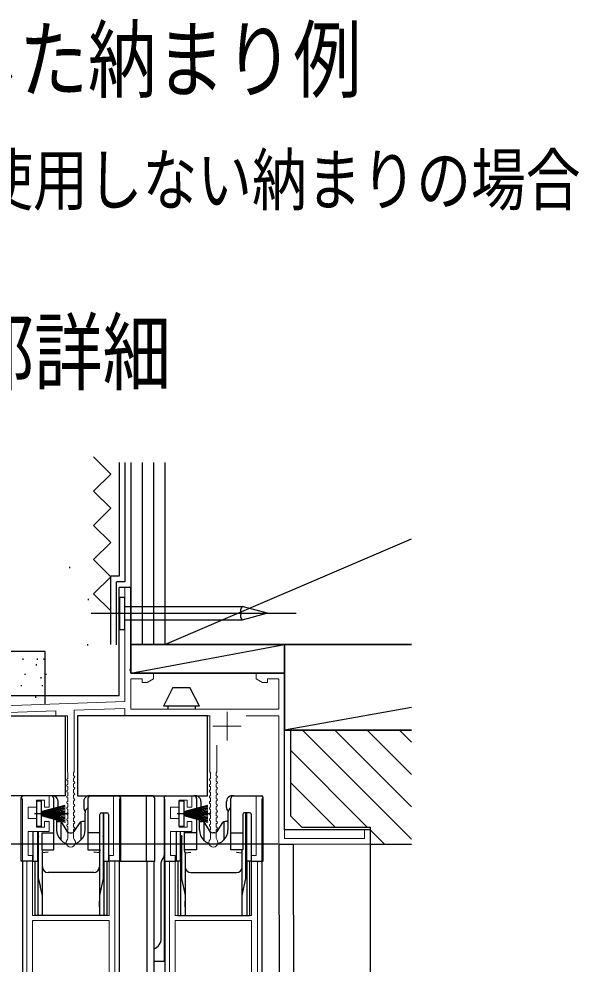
# Model space of a CAD drawing. Units: millimetres, scale not verified. Extents: x -495 to 495, y -800 to 801.
# Drawn here: x 143 to 241.2, y 383.9 to 549.7 of the extents above; entities that cross this region are included whole.
import ezdxf
from ezdxf.enums import TextEntityAlignment as Align

# ---------------------------------------------------------------- set-up
doc = ezdxf.new("R2010")
doc.units = ezdxf.units.MM
doc.header["$LTSCALE"] = 4
for name, color, linetype in [('0-1_USER1', 3, 'Continuous'), ('0-4_YKK_12', 2, 'Continuous'), ('0-5_YKK_13', 4, 'Continuous'), ('0-7_YKK_D', 6, 'Continuous'), ('0-9_YSS_K', 3, 'Continuous')]:
    doc.layers.add(name, color=color, linetype=linetype)
doc.layers.add('0-2_YKK_11', color=7, linetype='Continuous', lineweight=18)
doc.styles.add('ＭＳ ゴシック', font='')
doc.styles.get('ＭＳ ゴシック').set_extended_font_data('MS Gothic')

msp = doc.modelspace()

# ---------------------------------------------------------------- linework, layer by layer
at = {"layer": '0-2_YKK_11'}
for p, q in [((179.5, 428.185), (179.5, 423.185)), ((177, 425.685), (182, 425.685)), ((152.6, 416.585), (152.6, 415.985)), ((177.6, 416.585), (177.6, 415.985)), ((151.6, 415.485), (151.6, 416.085)), ((151.6, 414.485), (151.6, 415.085)), ((152.6, 415.585), (152.6, 414.985)), ((152.6, 414.585), (152.6, 413.985)), ((176.6, 415.485), (176.6, 416.085)), ((176.6, 414.485), (176.6, 415.085)), ((177.6, 415.585), (177.6, 414.985)), ((177.6, 414.585), (177.6, 413.985)), ((151.6, 413.485), (151.6, 414.085)), ((151.6, 412.485), (151.6, 413.085)), ((152.6, 413.585), (152.6, 412.985)), ((176.6, 413.485), (176.6, 414.085)), ((176.6, 412.485), (176.6, 413.085)), ((177.6, 413.585), (177.6, 412.985)), ((151.6, 411.485), (151.6, 412.085)), ((152.6, 412.585), (152.6, 411.985)), ((152.6, 411.585), (152.6, 410.985)), ((176.6, 411.485), (176.6, 412.085)), ((177.6, 412.585), (177.6, 411.985)), ((177.6, 411.585), (177.6, 410.985)), ((151.6, 410.485), (151.6, 411.085)), ((151.6, 409.485), (151.6, 410.085)), ((152.6, 410.585), (152.6, 409.985)), ((152.6, 409.585), (152.6, 408.985)), ((176.6, 410.485), (176.6, 411.085)), ((176.6, 409.485), (176.6, 410.085)), ((177.6, 410.585), (177.6, 409.985)), ((177.6, 409.585), (177.6, 408.985)), ((151.6, 408.485), (151.6, 409.085)), ((151.6, 407.485), (151.6, 408.085)), ((152.6, 408.585), (152.6, 407.985)), ((176.6, 408.485), (176.6, 409.085)), ((176.6, 407.485), (176.6, 408.085)), ((177.6, 408.585), (177.6, 407.985)), ((144.411, 401.989), (144.411, 368.229)), ((169.411, 401.989), (169.411, 368.229))]:
    msp.add_line(p, q, dxfattribs=at)
for points in [[(110.565, 428.202), (161.6, 429.985), (161.6, 449.985), (162.6, 449.985), (162.6, 435.803), (162.45, 435.544), (162.601, 434.985), (166.601, 434.985), (166.601, 433.984), (165.476, 433.334), (164.601, 433.334), (164.601, 433.985), (162.6, 433.985), (162.6, 428.685), (188.6, 428.685), (188.6, 433.985), (186.601, 433.985), (186.601, 433.334), (185.726, 433.334), (184.601, 433.984), (184.601, 434.985), (189.6, 434.985), (189.6, 405.985), (203.6, 405.985), (203.6, 407.485), (204.6, 407.485), (204.6, 404.985), (188.6, 404.985), (188.6, 427.485), (182.857, 427.485)], [(151.6, 416.485), (151.6, 417.511), (151.5, 417.686), (151.5, 427.485), (149.5, 427.485), (149.5, 428.361), (127.7, 427.6), (127.7, 417.685), (127.6, 417.511), (127.6, 416.985)], [(176.6, 416.485), (176.6, 417.511), (176.5, 417.685), (176.5, 427.485), (161.6, 427.485), (161.6, 428.784), (152.7, 428.473), (152.7, 417.685), (152.6, 417.511), (152.6, 416.985)], [(177.7, 422.327), (177.7, 417.685), (177.6, 417.511), (177.6, 416.985)], [(159.811, 368.229), (159.811, 401.989), (160.611, 401.989), (160.611, 412.843), (160.711, 413.016), (160.811, 413.189), (160.511, 413.489), (159.611, 413.489), (159.611, 402.989), (158.811, 402.989), (158.811, 392.489), (145.411, 392.489), (145.411, 402.989), (144.611, 402.989), (144.611, 407.189), (148.311, 407.189), (148.311, 408.989), (147.511, 408.989), (147.511, 407.989), (146.111, 407.989), (146.111, 409.489), (144.611, 409.489), (144.611, 411.489), (146.111, 411.489), (146.111, 412.689), (147.511, 412.689), (147.511, 411.489), (148.311, 411.489), (148.311, 413.489), (143.711, 413.489), (143.411, 413.189), (143.511, 413.016), (143.611, 412.843), (143.611, 401.989), (144.411, 401.989)], [(184.811, 368.229), (184.811, 401.989), (185.611, 401.989), (185.611, 412.843), (185.711, 413.016), (185.811, 413.189), (185.511, 413.489), (184.611, 413.489), (184.611, 402.989), (183.811, 402.989), (183.811, 392.489), (170.411, 392.489), (170.411, 402.989), (169.611, 402.989), (169.611, 407.189), (173.311, 407.189), (173.311, 408.989), (172.511, 408.989), (172.511, 407.989), (171.111, 407.989), (171.111, 409.489), (169.611, 409.489), (169.611, 411.489), (171.111, 411.489), (171.111, 412.689), (172.511, 412.689), (172.511, 411.489), (173.311, 411.489), (173.311, 413.489), (168.711, 413.489), (168.411, 413.189), (168.511, 413.016), (168.611, 412.843), (168.611, 401.989), (169.411, 401.989)], [(151.518, 405.834), (151.6, 406.039), (151.6, 407.085)], [(152.6, 407.585), (152.6, 406.039), (152.681, 405.834)], [(176.518, 405.834), (176.6, 406.039), (176.6, 407.085)], [(177.6, 407.585), (177.6, 406.039), (177.681, 405.834)], [(158.811, 368.229), (158.811, 391.589), (145.411, 391.589), (145.411, 368.229)], [(183.811, 368.229), (183.811, 391.589), (170.411, 391.589), (170.411, 368.229)]]:
    msp.add_lwpolyline(points, dxfattribs=at)
for centre, radius, start, end in [((151.6, 416.285), 0.2, 89.99999, 270.00001), ((152.6, 416.785), 0.2, 269.99999, 90.00001), ((176.6, 416.285), 0.2, 89.99999, 270.00001), ((177.6, 416.785), 0.2, 269.99999, 90.00001), ((151.6, 415.285), 0.2, 89.99999, 270.00001), ((152.6, 415.785), 0.2, 269.99999, 90.00001), ((152.6, 414.785), 0.2, 269.99999, 90.00001), ((176.6, 415.285), 0.2, 89.99999, 270.00001), ((177.6, 415.785), 0.2, 269.99999, 90.00001), ((177.6, 414.785), 0.2, 269.99999, 90.00001), ((151.6, 414.285), 0.2, 89.99999, 270.00001), ((151.6, 413.285), 0.2, 89.99999, 270.00001), ((152.6, 413.785), 0.2, 269.99999, 90.00001), ((152.6, 412.785), 0.2, 269.99999, 90.00001), ((176.6, 414.285), 0.2, 89.99999, 270.00001), ((176.6, 413.285), 0.2, 89.99999, 270.00001), ((177.6, 413.785), 0.2, 269.99999, 90.00001), ((177.6, 412.785), 0.2, 269.99999, 90.00001), ((151.6, 412.285), 0.2, 89.99999, 270.00001), ((151.6, 411.285), 0.2, 89.99999, 270.00001), ((152.6, 411.785), 0.2, 269.99999, 90.00001), ((176.6, 412.285), 0.2, 89.99999, 270.00001), ((176.6, 411.285), 0.2, 89.99999, 270.00001), ((177.6, 411.785), 0.2, 269.99999, 90.00001), ((151.6, 410.285), 0.2, 89.99999, 270.00001), ((152.6, 410.785), 0.2, 269.99999, 90.00001), ((152.6, 409.785), 0.2, 269.99999, 90.00001), ((176.6, 410.285), 0.2, 89.99999, 270.00001), ((177.6, 410.785), 0.2, 269.99999, 90.00001), ((177.6, 409.785), 0.2, 269.99999, 90.00001), ((151.6, 409.285), 0.2, 89.99999, 270.00001), ((151.6, 408.285), 0.2, 89.99999, 270.00001), ((152.6, 408.785), 0.2, 269.99999, 90.00001), ((152.6, 407.785), 0.2, 269.99999, 90.00001), ((176.6, 409.285), 0.2, 89.99999, 270.00001), ((176.6, 408.285), 0.2, 89.99999, 270.00001), ((177.6, 408.785), 0.2, 269.99999, 90.00001), ((177.6, 407.785), 0.2, 269.99999, 90.00001), ((151.6, 407.285), 0.2, 89.99999, 270.00001), ((176.6, 407.285), 0.2, 89.99999, 270.00001), ((152.1, 405.285), 0.8, 136.66077, 43.34426), ((177.1, 405.285), 0.8, 136.65825, 43.34175)]:
    msp.add_arc(centre, radius, start, end, dxfattribs=at)
at = {"layer": '0-4_YKK_12'}
for p, q in [((160.6, 430.985), (160.6, 449.985)), ((162.6, 449.985), (160.6, 449.985)), ((162.6, 434.985), (162.6, 449.985)), ((189.6, 434.985), (162.6, 434.985)), ((189.6, 407.484), (189.6, 434.985)), ((160.6, 430.985), (109.6, 430.985)), ((204.6, 407.484), (189.6, 407.484)), ((204.6, 407.484), (204.604, 322.226)), ((188.6, 404.984), (191.1, 404.984)), ((188.6, 404.984), (188.688, 322.226)), ((191.1, 404.984), (191.188, 322.226)), ((143.608, 401.989), (143.612, 322.226)), ((160.608, 401.989), (160.612, 322.226)), ((165.458, 401.989), (165.462, 322.226)), ((166.658, 401.989), (166.748, 322.226)), ((168.608, 401.989), (168.612, 322.226)), ((185.608, 401.989), (185.618, 322.226))]:
    msp.add_line(p, q, dxfattribs=at)
at = {"layer": '0-5_YKK_13'}
for p, q in [((160.66, 448.305), (160.66, 442.665)), ((160.66, 448.305), (161.6, 448.305)), ((161.6, 442.665), (161.6, 448.305)), ((161.6, 446.685), (182.121, 446.685)), ((186.6, 445.485), (182.121, 446.685)), ((155.66, 445.485), (191.6, 445.485)), ((181.963, 445.485), (186.6, 445.485)), ((186.6, 445.485), (182.121, 444.285)), ((182.121, 444.285), (161.6, 444.285)), ((160.66, 442.665), (161.6, 442.665)), ((169.999, 432.485), (168.349, 429.185)), ((169.999, 432.485), (172.999, 432.485)), ((174.649, 429.185), (172.999, 432.485)), ((174.649, 429.185), (168.349, 429.185)), ((169.099, 429.185), (169.099, 428.685)), ((173.899, 429.185), (173.899, 428.689)), ((148.111, 413.489), (143.711, 413.489)), ((148.861, 413.489), (148.111, 413.489)), ((149.111, 406.989), (149.111, 412.989)), ((155.111, 412.989), (155.111, 406.989)), ((156.111, 413.489), (155.361, 413.489)), ((160.511, 413.489), (156.111, 413.489)), ((163.348, 413.489), (160.511, 413.489)), ((160.911, 413.489), (160.611, 413.489)), ((160.911, 413.489), (162.111, 413.489)), ((165.611, 413.489), (163.348, 413.489)), ((165.311, 413.189), (165.311, 401.989)), ((165.611, 413.489), (165.638, 413.489)), ((166.184, 413.489), (165.638, 413.489)), ((166.311, 413.489), (166.184, 413.489)), ((166.811, 401.989), (166.811, 412.989)), ((168.761, 413.489), (173.161, 413.489)), ((173.161, 413.489), (173.911, 413.489)), ((174.161, 412.989), (174.161, 406.989)), ((180.161, 406.989), (180.161, 412.989)), ((180.411, 413.489), (181.161, 413.489)), ((181.161, 413.489), (185.561, 413.489)), ((146.915, 410.695), (151.115, 411.845)), ((146.915, 410.645), (151.115, 411.635)), ((146.915, 410.595), (151.115, 411.425)), ((146.915, 410.545), (151.115, 411.215)), ((149.861, 411.426), (149.861, 412.489)), ((154.361, 412.489), (154.361, 411.426)), ((171.916, 410.695), (176.116, 411.845)), ((171.916, 410.645), (176.116, 411.635)), ((171.916, 410.595), (176.116, 411.425)), ((171.916, 410.545), (176.116, 411.215)), ((174.911, 412.489), (174.911, 411.426)), ((179.411, 411.426), (179.411, 412.489)), ((145.73, 410.345), (151.677, 410.345)), ((146.915, 410.495), (151.115, 411.005)), ((146.915, 410.445), (151.115, 410.795)), ((146.915, 410.395), (151.115, 410.585)), ((151.115, 410.345), (146.915, 410.345)), ((146.915, 410.295), (151.115, 410.105)), ((146.915, 410.245), (151.115, 409.895)), ((146.915, 410.195), (151.115, 409.685)), ((146.915, 410.145), (151.115, 409.475)), ((146.915, 410.095), (151.115, 409.265)), ((146.915, 410.045), (151.115, 409.055)), ((146.915, 409.995), (151.115, 408.845)), ((149.611, 410.489), (149.611, 407.489)), ((154.611, 407.489), (154.611, 410.489)), ((157.211, 406.989), (157.211, 410.189)), ((157.511, 410.489), (158.411, 410.489)), ((157.911, 401.989), (157.911, 410.472)), ((158.711, 410.189), (158.711, 401.989)), ((170.73, 410.345), (176.677, 410.345)), ((171.916, 410.495), (176.116, 411.005)), ((171.916, 410.445), (176.116, 410.795)), ((171.916, 410.395), (176.116, 410.585)), ((176.116, 410.345), (171.916, 410.345)), ((171.916, 410.295), (176.116, 410.105)), ((171.916, 410.245), (176.116, 409.895)), ((171.916, 410.195), (176.116, 409.685)), ((171.916, 410.145), (176.116, 409.475)), ((171.916, 410.095), (176.116, 409.265)), ((171.916, 410.045), (176.116, 409.055)), ((171.916, 409.995), (176.116, 408.845)), ((174.661, 407.489), (174.661, 410.489)), ((179.661, 410.489), (179.661, 407.489)), ((182.261, 410.189), (182.261, 406.989)), ((183.461, 410.489), (182.561, 410.489)), ((182.811, 406.489), (182.811, 410.489)), ((182.961, 401.989), (182.961, 410.489)), ((183.761, 401.989), (183.761, 410.189)), ((149.661, 408.989), (150.09, 408.989)), ((150.361, 408.909), (150.361, 405.704)), ((151.512, 407.217), (150.509, 408.762)), ((152.71, 407.217), (153.713, 408.762)), ((153.861, 408.909), (153.861, 405.704)), ((154.561, 408.989), (154.133, 408.989)), ((174.711, 408.989), (175.14, 408.989)), ((175.411, 408.909), (175.411, 405.704)), ((176.562, 407.217), (175.559, 408.762)), ((177.76, 407.217), (178.763, 408.762)), ((178.911, 408.909), (178.911, 405.704)), ((179.611, 408.989), (179.183, 408.989)), ((182.811, 408.489), (182.961, 408.639)), ((145.511, 401.989), (145.511, 407.189)), ((146.311, 401.989), (146.311, 407.189)), ((146.461, 406.489), (146.461, 407.189)), ((146.511, 406.495), (146.461, 406.489)), ((146.511, 406.258), (146.461, 406.489)), ((146.511, 406.258), (146.461, 406.489)), ((147.011, 406.989), (149.111, 406.989)), ((147.011, 406.989), (147.011, 404.407)), ((149.111, 404.407), (149.111, 406.989)), ((151.931, 406.989), (152.291, 406.989)), ((155.111, 406.989), (155.111, 404.407)), ((157.211, 406.989), (155.111, 406.989)), ((157.211, 404.407), (157.211, 406.989)), ((157.761, 406.489), (157.711, 406.258)), ((157.761, 406.489), (157.761, 398.989)), ((170.561, 407.189), (170.561, 401.989)), ((171.361, 401.989), (171.361, 407.189)), ((171.511, 406.489), (171.561, 406.495)), ((171.511, 406.489), (171.561, 406.258)), ((172.061, 406.989), (172.061, 407.189)), ((174.161, 406.989), (172.061, 406.989)), ((172.061, 404.407), (172.061, 406.989)), ((174.161, 406.989), (174.161, 404.407)), ((177.341, 406.989), (176.981, 406.989)), ((182.261, 406.989), (182.261, 404.407)), ((182.761, 406.495), (182.811, 406.489)), ((182.811, 398.989), (182.811, 406.489)), ((147.011, 404.407), (147.011, 403.989)), ((147.111, 392.489), (147.111, 403.989)), ((148.111, 403.596), (147.111, 403.489)), ((147.111, 400.989), (147.111, 403.489)), ((155.111, 404.407), (155.111, 403.989)), ((157.111, 403.489), (156.111, 403.596)), ((157.111, 403.489), (157.219, 403.989)), ((157.219, 403.989), (157.111, 403.489)), ((157.111, 403.489), (157.111, 400.989)), ((172.161, 403.489), (172.053, 403.989)), ((172.161, 403.489), (173.161, 403.596)), ((172.161, 403.489), (172.161, 400.989)), ((174.161, 404.407), (174.161, 403.989)), ((181.161, 403.596), (182.161, 403.489)), ((182.161, 392.489), (182.161, 403.989)), ((182.161, 400.989), (182.161, 403.489)), ((182.261, 404.407), (182.261, 403.989)), ((145.811, 401.989), (146.311, 401.989)), ((146.311, 401.989), (146.311, 392.489)), ((157.911, 401.989), (157.911, 392.489)), ((157.911, 401.989), (158.411, 401.989)), ((158.411, 401.989), (158.711, 401.989)), ((160.811, 401.989), (161.311, 401.989)), ((161.311, 401.989), (166.811, 401.989)), ((167.961, 388.489), (167.961, 401.721)), ((168.095, 402.221), (168.105, 402.239)), ((168.461, 401.989), (168.461, 401.971)), ((168.461, 401.971), (168.461, 401.721)), ((168.461, 401.721), (168.461, 388.489)), ((170.861, 401.989), (170.561, 401.989)), ((170.861, 401.989), (170.861, 392.489)), ((171.361, 401.989), (170.861, 401.989)), ((171.361, 401.989), (171.361, 392.489)), ((182.961, 401.989), (182.961, 392.489)), ((183.461, 401.989), (182.961, 401.989)), ((183.461, 401.989), (183.461, 392.489)), ((183.761, 401.989), (183.461, 401.989)), ((147.111, 399.959), (147.111, 400.989)), ((147.111, 392.489), (147.111, 399.959)), ((156.111, 399.989), (148.111, 399.989)), ((148.832, 399.989), (148.711, 399.989)), ((155.511, 399.989), (155.39, 399.989)), ((157.111, 400.989), (157.111, 399.959)), ((157.111, 399.959), (157.111, 392.489)), ((172.161, 400.989), (172.161, 399.959)), ((172.161, 399.959), (172.161, 392.489)), ((173.161, 399.989), (181.161, 399.989)), ((173.761, 399.989), (173.882, 399.989)), ((180.44, 399.989), (180.561, 399.989)), ((182.161, 399.959), (182.161, 400.989)), ((182.161, 392.489), (182.161, 399.959)), ((157.761, 398.989), (157.461, 397.605)), ((182.511, 397.605), (182.811, 398.989)), ((146.811, 397.374), (146.761, 397.605)), ((147.111, 395.989), (146.811, 397.374)), ((157.411, 397.374), (157.111, 395.989)), ((157.461, 397.605), (157.411, 397.374)), ((171.861, 397.374), (172.161, 395.989)), ((182.161, 395.989), (182.461, 397.374)), ((182.461, 397.374), (182.511, 397.605)), ((147.111, 393.989), (147.111, 394.989)), ((157.111, 393.989), (157.111, 394.989)), ((172.161, 393.989), (172.161, 394.989)), ((182.161, 393.989), (182.161, 394.989)), ((157.111, 393.989), (157.111, 392.489)), ((172.161, 393.989), (172.161, 392.489)), ((146.111, 392.489), (145.811, 392.489)), ((158.111, 392.489), (146.111, 392.489)), ((170.861, 392.489), (171.161, 392.489)), ((171.161, 392.489), (183.161, 392.489)), ((183.161, 392.489), (183.461, 392.489)), ((168.461, 388.489), (168.461, 384.489)), ((166.658, 384.489), (168.461, 384.489))]:
    msp.add_line(p, q, dxfattribs=at)
for points in [[(151.099, 413.485), (128.299, 413.485), (128.299, 427.485), (151.099, 427.485)], [(153.299, 413.485), (176.099, 413.485), (176.099, 427.485), (153.299, 427.485)], [(146.115, 412.595), (146.915, 412.595), (146.915, 408.095), (146.115, 408.095)], [(171.116, 412.595), (171.916, 412.595), (171.916, 408.095), (171.116, 408.095)]]:
    msp.add_lwpolyline(points, close=True, dxfattribs=at)
for points in [[(145.511, 401.989), (143.411, 401.989), (143.411, 413.189)], [(160.811, 413.189), (160.811, 401.989), (158.711, 401.989)], [(163.111, 413.489), (162.611, 413.489), (162.111, 413.489)], [(168.461, 413.189), (168.461, 401.989), (170.561, 401.989)], [(183.761, 401.989), (185.861, 401.989), (185.861, 413.189)], [(157.761, 410.489), (157.761, 406.489), (157.711, 406.495)], [(146.761, 397.605), (146.461, 398.989), (146.461, 406.489)], [(171.511, 406.489), (171.511, 398.989), (171.811, 397.605), (171.861, 397.374)], [(180.161, 404.407), (180.161, 406.989), (182.261, 406.989)], [(147.011, 403.989), (149.111, 403.989), (149.111, 404.407)], [(155.111, 403.989), (157.211, 403.989), (157.211, 404.407)], [(174.161, 403.989), (172.061, 403.989), (172.061, 404.407)], [(182.261, 403.989), (180.161, 403.989), (180.161, 404.407)], [(145.511, 401.989), (145.811, 401.989), (145.811, 392.489)], [(158.411, 401.989), (158.411, 392.489), (158.111, 392.489)], [(167.961, 401.721), (167.979, 401.91), (168.095, 402.221)], [(168.105, 402.239), (168.352, 402.666), (168.394, 402.739)]]:
    msp.add_lwpolyline(points, dxfattribs=at)
for centre, radius, start, end in [((183.07, 445.949), 1.2, 142.21414, 202.78586), ((183.07, 445.02), 1.2, 157.21414, 217.78586), ((143.711, 413.189), 0.3, 90, 180), ((148.611, 412.989), 0.5, 0, 90), ((148.861, 412.489), 1, 30, 90), ((148.861, 412.489), 1, 0, 30), ((155.361, 412.489), 1, 150, 180), ((155.361, 412.489), 1, 90, 150), ((155.611, 412.989), 0.5, 90, 180), ((160.511, 413.189), 0.3, 0, 90), ((165.611, 413.189), 0.3, 90, 180), ((166.311, 412.989), 0.5, 0, 90), ((168.761, 413.189), 0.3, 90, 180), ((173.661, 412.989), 0.5, 0, 90), ((173.911, 412.489), 1, 30, 90), ((173.911, 412.489), 1, 0, 30), ((180.411, 412.489), 1, 150, 180), ((180.411, 412.489), 1, 89.99999, 150.00001), ((180.661, 412.989), 0.5, 90, 180), ((185.561, 413.189), 0.3, 0, 90), ((148.611, 410.489), 1, 0, 60), ((148.861, 411.426), 1, 316.05989, 0), ((155.361, 411.426), 1, 180, 223.94011), ((155.611, 410.489), 1, 120, 180), ((173.661, 410.489), 1, 0, 60), ((173.911, 411.426), 1, 316.05989, 0), ((180.411, 411.426), 1, 180, 223.94011), ((180.661, 410.489), 1, 120, 180), ((157.511, 410.189), 0.3, 90, 180), ((157.161, 409.989), 0.75, 0, 36.8699), ((157.161, 409.989), 0.75, 323.1301, 0), ((158.411, 410.189), 0.3, 0, 90), ((182.561, 410.189), 0.3, 90, 180), ((182.211, 409.989), 0.75, 0, 36.8699), ((182.211, 409.989), 0.75, 323.1301, 0), ((183.461, 410.189), 0.3, 0, 90), ((150.09, 408.489), 0.5, 33, 90), ((154.133, 408.489), 0.5, 90, 147), ((175.14, 408.489), 0.5, 33, 90), ((179.183, 408.489), 0.5, 90, 147), ((152.111, 407.489), 2.5, 180, 0), ((151.931, 407.489), 0.5, 213, 270), ((152.291, 407.489), 0.5, 270, 327), ((177.161, 407.489), 2.5, 180, 0), ((176.981, 407.489), 0.5, 213, 270), ((177.341, 407.489), 0.5, 270, 327), ((167.961, 402.989), 0.5, 329.99629, 0), ((148.111, 400.989), 1, 180, 270), ((156.111, 400.989), 1, 270, 0), ((173.161, 400.989), 1, 180, 270), ((181.161, 400.989), 1, 270, 0), ((165.961, 388.489), 2, 290.40323, 0)]:
    msp.add_arc(centre, radius, start, end, dxfattribs=at)
at = {"layer": '0-7_YKK_D'}
msp.add_line((188.4, 404.985), (114.6, 404.985), dxfattribs=at)
at = {"layer": '0-9_YSS_K'}
for p, q in [((159.1, 469.907), (156.1, 472.907)), ((160.6, 471.915), (160.6, 451.984)), ((161.6, 471.915), (161.6, 450.984)), ((164.6, 471.915), (164.6, 439.985)), ((166.6, 471.915), (166.6, 439.985)), ((168.6, 471.915), (168.6, 439.985)), ((168.6, 439.985), (211.848, 458.519)), ((151.933, 453.428), (151.933, 453.628)), ((159.1, 439.984), (159.1, 451.984)), ((160.6, 451.984), (159.1, 451.984)), ((160.1, 439.974), (160.1, 450.984)), ((161.6, 450.984), (160.1, 450.984)), ((155.224, 447.792), (155.224, 447.992)), ((155.074, 439.862), (155.074, 440.062)), ((162.6, 434.985), (189.6, 439.985)), ((189.6, 439.985), (189.6, 424.985)), ((211.848, 439.985), (189.6, 439.985)), ((147.599, 438.797), (137.6, 438.797)), ((147.599, 429.543), (147.599, 438.797)), ((143.767, 437.346), (143.767, 437.546)), ((146.111, 436.345), (146.111, 436.545)), ((146.282, 437.346), (146.282, 437.546)), ((147.438, 437.346), (147.438, 437.546)), ((144.101, 434.676), (144.101, 434.876)), ((147.771, 434.676), (147.771, 434.876)), ((143.442, 432.673), (143.442, 432.873)), ((146.894, 434.073), (146.894, 434.273)), ((147.112, 432.673), (147.112, 432.873)), ((145.948, 430.67), (145.948, 430.87)), ((211.848, 428.957), (189.6, 424.985)), ((189.6, 424.985), (211.848, 424.985)), ((190.601, 424.985), (190.601, 409.985)), ((211.848, 424.985), (190.601, 424.985)), ((211.848, 405.886), (192.749, 424.985)), ((211.848, 411.542), (198.405, 424.985)), ((211.848, 417.199), (204.062, 424.985)), ((211.848, 422.856), (209.719, 424.985)), ((204.092, 407.985), (190.601, 421.475)), ((198.435, 407.985), (190.601, 415.818)), ((190.601, 409.985), (192.601, 407.985)), ((192.601, 407.985), (204.601, 407.985)), ((204.601, 407.985), (204.601, 404.985)), ((207.092, 404.985), (204.601, 407.475)), ((204.601, 404.985), (211.848, 404.985))]:
    msp.add_line(p, q, dxfattribs=at)
for points in [[(162.6, 471.915), (162.6, 439.985), (168.6, 439.985)], [(168.6, 471.915), (168.6, 439.985), (211.848, 439.985)], [(159.1, 463.907), (156.1, 466.907), (159.1, 469.907)], [(159.1, 457.907), (156.1, 460.907), (159.1, 463.907)], [(159.1, 451.907), (156.1, 454.907), (159.1, 457.907)], [(159.1, 445.907), (156.1, 448.907), (159.1, 451.907)]]:
    msp.add_lwpolyline(points, dxfattribs=at)
msp.add_lwpolyline([(189.6, 434.985), (189.6, 439.985), (162.6, 439.985), (162.6, 434.985)], close=True, dxfattribs=at)

# ---------------------------------------------------------------- texts
at = {"layer": '0-1_USER1', "style": 'ＭＳ ゴシック', "width": 0.8}
for s, height, p in [('外額縁を使用した納まり例', 11, (59.074, 533.813)), ('※グレーチングを使用しない納まりの場合', 8.798, (59.074, 514.486)), ('上枠部詳細', 11, (109.648, 482.476))]:
    msp.add_text(s, height=height, dxfattribs=at).set_placement(p, align=Align.BOTTOM_LEFT)

doc.saveas('drawing.dxf')
